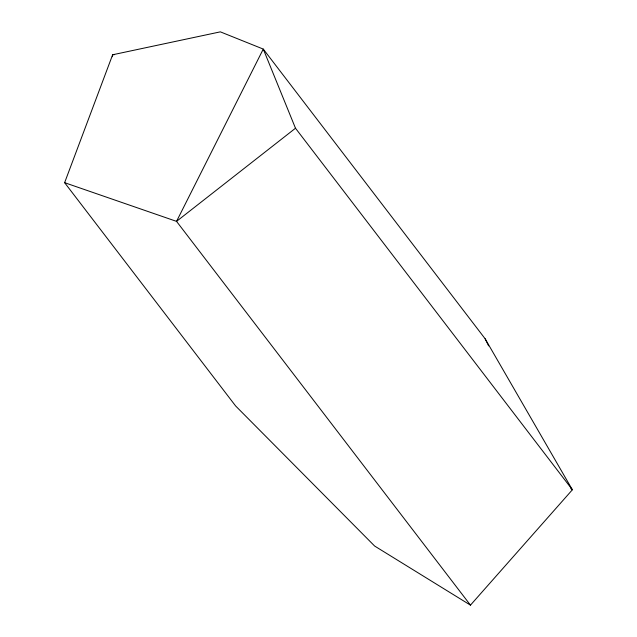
<?xml version="1.0" encoding="UTF-8"?>
<svg xmlns="http://www.w3.org/2000/svg" width="637" height="637" viewBox="0 0 637 637"><rect width="100%" height="100%" fill="white"/><g stroke="black" fill="none" stroke-linecap="round" stroke-linejoin="round"><path stroke-width="0.96" d="M112.327 56.709L112.638 54.766L220.354 31.85L263.272 49.081L485.123 338.757L572.376 489.773L470.464 605.15L374.644 546.044L235.618 405.952L64.624 182.676L112.638 54.766L114.612 54.631M470.464 605.15L176.545 221.373L263.272 49.081L295.488 128.228L176.545 221.373L64.624 182.676M570.832 488.595L572.376 489.773L295.488 128.228M485.123 338.757L488.619 345.867"/></g></svg>
